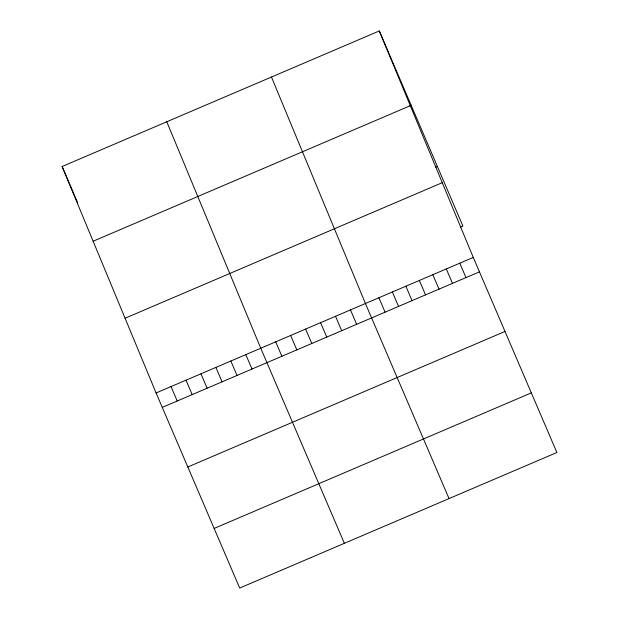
<?xml version="1.0" encoding="UTF-8"?>
<svg xmlns="http://www.w3.org/2000/svg" width="619" height="619" viewBox="0 0 619 619"><rect width="100%" height="100%" fill="white"/><g stroke="black" fill="none" stroke-linecap="round" stroke-linejoin="round"><path stroke-width="0.93" d="M379.3 30.95L473.272 257.419L556.883 452.497L239.7 588.05L156.089 392.964L62.117 166.503L379.3 30.95L462.911 226.036L460.389 227.111M409.352 105.71L411.031 104.99M93.129 241.232L410.312 105.687M435.675 167.13L437.362 166.41M125.077 318.236L442.26 182.682M156.089 392.964L473.272 257.419M162.271 407.387L479.446 271.842M187.82 467.005L505.003 331.459M214.143 528.433L531.326 392.879M459.785 263.176L465.968 277.598M446.307 268.94L452.489 283.363M432.828 274.697L439.01 289.119M419.349 280.461L425.532 294.884M405.871 286.226L412.045 300.641M392.384 291.982L398.566 306.405M378.905 297.747L385.088 312.162M449.038 498.589L365.427 303.503L271.462 77.035M350.478 309.895L356.652 324.317M335.521 316.286L341.703 330.708M320.565 322.677L326.747 337.1M305.616 329.068L311.798 343.483M290.659 335.459L296.841 349.874M275.71 341.843L281.893 356.265M344.365 543.32L260.754 348.234L166.79 121.773M245.805 354.625L251.987 369.048M230.848 361.016L237.031 375.439M215.899 367.407L222.082 381.83M200.943 373.799L207.125 388.221M185.994 380.19L192.176 394.605M171.037 386.581L177.22 400.996M62.117 166.503L73.413 192.842M73.777 193.701L77.793 203.063"/></g></svg>
